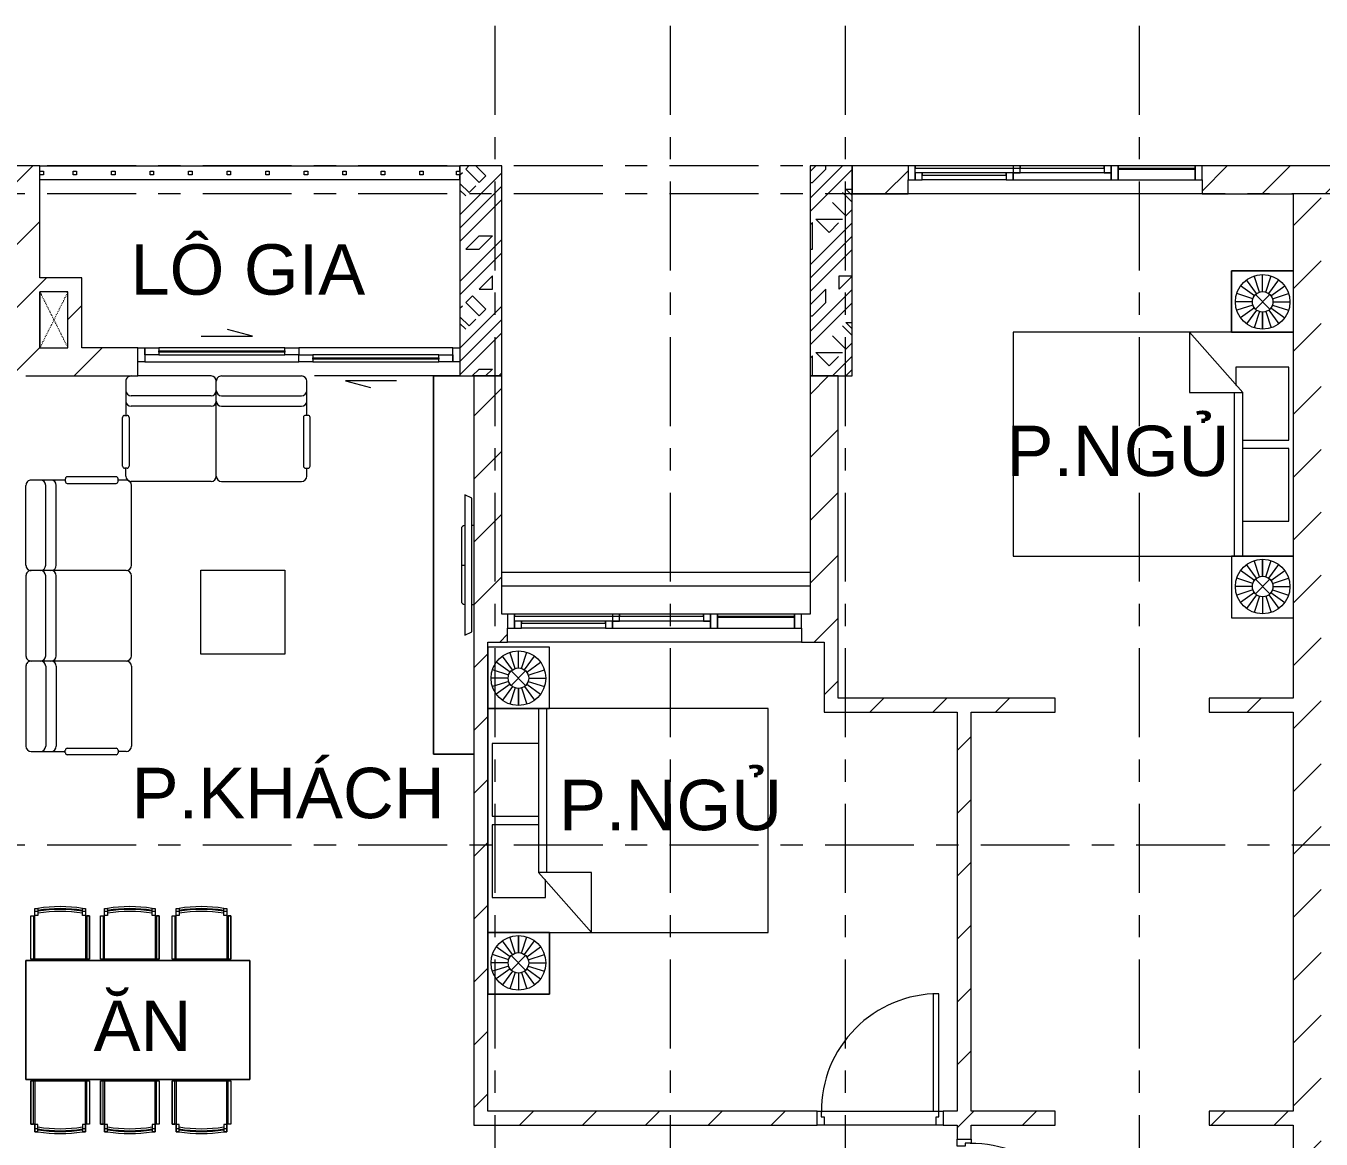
# Model space of a CAD drawing. Header units: millimetres. Extents: x -20144 to 117583, y -11426 to 48263.
# Drawn here: x 20100 to 29350, y 35650 to 43600 of the extents above; entities that cross this region are included whole.
import ezdxf

# ---------------------------------------------------------------- set-up
doc = ezdxf.new("R2010")
doc.units = ezdxf.units.MM
doc.linetypes.add('Dash', pattern=[12.35, 3.175, -3.175, 0, -3, 0, -3])
doc.linetypes.add('Grid Line', pattern=[22.225, 12.7, -3.175, 3.175, -3.175])
for name, color, linetype, lineweight in [('A-DETL-GENF', 31, 'Continuous', 5), ('A-DETL-GENF-HDLN', 161, 'Dash', 5), ('CHU', 181, 'Continuous', 5), ('CUA', 31, 'Continuous', 9), ('HATCH-TUONG', 152, 'Continuous', 9), ('NET CAT', 3, 'Continuous', 5), ('NET THAY 2', 55, 'Continuous', 5), ('NET-CAT', 3, 'Continuous', 9), ('NET-THAY', 2, 'Continuous', 15), ('THIET BI', 44, 'Continuous', 5), ('TRUC', 225, 'Continuous', 5)]:
    doc.layers.add(name, color=color, linetype=linetype, lineweight=lineweight)
doc.styles.add('Arial', font='arial.ttf', dxfattribs={"height": 360})
pattern_1 = [(45, (95.25, 0), (-476.246, 476.246), []), (45, (190.5, 0), (-476.246, 476.246), []), (45, (0, 0), (-476.246, 476.246), []), (45, (476.25, 0), (-476.246, 476.246), []), (45, (571.5, 0), (-476.246, 476.246), []), (0, (381, 95.25), (0, 952.5), [95.25, -857.25]), (0, (476.25, 190.5), (0, 952.5), [95.25, -857.25]), (45, (381, 95.25), (0, 952.491), [134.684, -1212.342]), (45, (476.25, 95.25), (0, 952.491), [134.684, -1212.342]), (0, (381, 95.25), (0, 952.5), [95.25, -857.25]), (90, (-95.25, 95.25), (-952.5, 6e-14), [95.25, -857.25]), (90, (0, 95.25), (-952.5, 6e-14), [190.5, -762]), (45, (-95.25, 190.5), (0, 952.491), [134.684, -1212.342]), (90, (762, 381), (-952.5, 6e-14), [95.25, -857.25]), (0, (666.75, 381), (0, 952.5), [95.25, -857.25]), (45, (666.75, 381), (0, 952.491), [134.683, -1212.342]), (0, (857.25, 95.25), (0, 952.5), [95.25, -857.25]), (0, (857.25, 571.5), (0, 952.5), [95.25, -857.25]), (90, (1047.75, 666.75), (-952.5, 6e-14), [95.25, -857.25]), (45, (857.25, 571.5), (0, 952.491), [269.367, -1077.659]), (45, (952.5, 571.5), (0, 952.491), [134.683, -1212.342]), (45, (1143, 762), (0, 952.491), [134.684, -1212.342]), (0, (1143, 857.25), (0, 952.5), [95.25, -857.25]), (90, (1143, 762), (-952.5, 6e-14), [95.25, -857.25]), (0, (476.25, 762), (0, 952.5), [95.25, -857.25]), (0, (666.75, 857.25), (0, 952.5), [95.25, -857.25]), (90, (571.5, 762), (-952.5, 6e-14), [95.25, -857.25]), (90, (666.75, 762), (-952.5, 6e-14), [95.25, -857.25]), (45, (476.25, 762), (0, 952.491), [134.684, -1212.342]), (45, (666.75, 762), (0, 952.491), [134.683, -1212.342]), (135, (119, 214.8), (-952.491, 6e-14), [134.684, -1212.342]), (135, (238.1, 333.4), (-952.491, 6e-14), [134.684, -1212.342]), (135, (309.56, 404.8), (-952.491, 6e-14), [134.684, -1212.342]), (135, (333.4, 428.6), (-952.491, 6e-14), [134.683, -1212.342]), (135, (381, 476.25), (-952.491, 6e-14), [134.683, -1212.342]), (135, (404.8, 500.06), (-952.491, 6e-14), [134.684, -1212.342]), (135, (476.25, 571.5), (-952.491, 6e-14), [134.683, -1212.342]), (135, (523.9, 619.1), (-952.491, 6e-14), [134.684, -1212.342]), (45, (119, 214.8), (0, 952.491), [95.25, -1251.776]), (45, (238.1, 333.4), (0, 952.491), [67.361, -1279.665]), (45, (404.8, 500.06), (0, 952.491), [67.361, -1279.665]), (45, (309.56, 595.3), (0, 952.491), [67.361, -1279.665]), (45, (476.25, 571.5), (0, 952.491), [67.361, -1279.665]), (45, (381, 666.75), (0, 952.491), [67.361, -1279.665]), (0, (24.2, 309.5), (0, 952.5), [190.043, -762.457]), (0, (238.1, 523.9), (0, 952.5), [95.25, -857.25])]
pattern_2 = [(45, (0, 0), (-224.5064, 224.5064), [])]

# ---------------------------------------------------------------- blocks, each defined once
blk = doc.blocks.new('CUA LO GIA _LUA_1 - CUA LO GIA _LUA_ 2300-629874-MẶT BẰNG TẦNG 24')
at = {"layer": 'CUA'}
for p, q in [((-697.4, 133.9), (-332.4, 133.9)), ((-332.4, 133.9), (-511.1, 181.8)), ((-1150, -100), (-1150, 0)), ((-1150, 0), (-1100, 0)), ((-1100, -50), (-1100, 0)), ((-1100, 0), (-1000, 0)), ((-1100, 0), (-1100, -100)), ((-1000, 0), (-1000, -50)), ((-100, 0), (-1000, 0)), ((-100, -50), (-100, 0)), ((-100, 0), (0, 0)), ((0, 0), (0, -50)), ((1100, 0), (0, 0)), ((1100, -100), (1100, 0)), ((1100, 0), (1150, 0)), ((1150, 0), (1150, -100)), ((-1000, -50), (-1100, -50)), ((-1000, -30), (-1000, -20)), ((-1000, -20), (-100, -20)), ((-100, -30), (-1000, -30)), ((-1000, -50), (-100, -50)), ((-100, -20), (-100, -30)), ((0, -50), (-100, -50)), ((0, -100), (0, -50)), ((0, -50), (100, -50)), ((100, -50), (100, -100)), ((1000, -50), (100, -50)), ((100, -80), (100, -70)), ((100, -70), (1000, -70)), ((1000, -80), (100, -80)), ((1000, -100), (1000, -50)), ((1000, -50), (1100, -50)), ((1000, -70), (1000, -80)), ((1100, -50), (1100, -100)), ((-1100, -100), (-1150, -100)), ((-1100, -100), (0, -100)), ((100, -100), (0, -100)), ((100, -100), (1000, -100)), ((332.4, -183.9), (511.1, -231.8)), ((697.4, -183.9), (332.4, -183.9)), ((1100, -100), (1000, -100)), ((1150, -100), (1100, -100))]:
    blk.add_line(p, q, dxfattribs=at)
blk = doc.blocks.new('Railing - 25mm-666288-MẶT BẰNG TẦNG 24')
at = {"layer": 'NET THAY 2'}
for p, q in [((12.5, 12.5), (-12.5, 12.5)), ((-12.5, 12.5), (-12.5, -12.5)), ((12.5, -12.5), (12.5, 12.5)), ((-12.5, -12.5), (12.5, -12.5))]:
    blk.add_line(p, q, dxfattribs=at)
blk = doc.blocks.new('Railing - Railing-696068-MẶT BẰNG TẦNG 24')
at = {"extrusion": (0, 0, -1), "zscale": -1, "rotation": 90.00000000000065}
for p in [(-20213, 42550), (-20450.3, 42550), (-20725.3, 42550), (-21000.3, 42550), (-21275.3, 42550), (-21550.3, 42550), (-21825.3, 42550), (-22100.3, 42550), (-22375.3, 42550), (-22650.3, 42550), (-22925.3, 42550), (-23187.8, 42550)]:
    blk.add_blockref('Railing - 25mm-666288-MẶT BẰNG TẦNG 24', p, dxfattribs=at)
blk = doc.blocks.new('X-BAN AN 4 GHE - X-BAN AN 4 GHE 2-V31-MẶT BẰNG TẦNG 24')
at = {"layer": 'THIET BI'}
for p, q in [((165.2, 1222.7), (187, 1222.7)), ((165.2, 1168.5), (165.2, 1222.7)), ((165.2, 1222.7), (165.2, 860)), ((187, 1222.7), (165.2, 1222.7)), ((187, 1187.9), (187, 1222.7)), ((506.1, 1222.7), (527.9, 1222.7)), ((506.1, 1222.7), (506.1, 1187.9)), ((527.9, 1222.7), (506.1, 1222.7)), ((527.9, 1222.7), (527.9, 1168.5)), ((527.9, 860), (527.9, 1222.7)), ((676.8, 1222.7), (698.6, 1222.7)), ((676.8, 1168.5), (676.8, 1222.7)), ((676.8, 1222.7), (676.8, 860)), ((698.6, 1222.7), (676.8, 1222.7)), ((698.6, 1187.9), (698.6, 1222.7)), ((1017.7, 1222.7), (1039.5, 1222.7)), ((1017.7, 1222.7), (1017.7, 1187.9)), ((1039.5, 1222.7), (1017.7, 1222.7)), ((1039.5, 1222.7), (1039.5, 1168.5)), ((1039.5, 860), (1039.5, 1222.7)), ((1173.7, 1222.7), (1195.4, 1222.7)), ((1173.7, 1168.5), (1173.7, 1222.7)), ((1173.7, 1222.7), (1173.7, 860)), ((1195.4, 1222.7), (1173.7, 1222.7)), ((1195.4, 1187.9), (1195.4, 1222.7)), ((1514.6, 1222.7), (1536.3, 1222.7)), ((1514.6, 1222.7), (1514.6, 1187.9)), ((1536.3, 1222.7), (1514.6, 1222.7)), ((1536.3, 1222.7), (1536.3, 1168.5)), ((1536.3, 860), (1536.3, 1222.7)), ((136.9, 1168.5), (165.2, 1168.5)), ((136.9, 860), (136.9, 1168.5)), ((136.9, 1168.5), (155.8, 1168.5)), ((136.9, 860), (136.9, 1168.5)), ((155.8, 1168.5), (155.8, 860)), ((165.2, 1200.9), (187, 1200.9)), ((165.2, 1171.9), (187, 1171.9)), ((187, 1171.9), (187, 1187.9)), ((506.1, 1200.9), (527.9, 1200.9)), ((506.1, 1187.9), (506.1, 1171.9)), ((506.1, 1171.9), (527.9, 1171.9)), ((527.9, 1168.5), (556.2, 1168.5)), ((537.3, 1168.5), (537.3, 860)), ((556.2, 1168.5), (537.3, 1168.5)), ((556.2, 1168.5), (556.2, 860)), ((556.2, 860), (556.2, 1168.5)), ((648.5, 860), (648.5, 1168.5)), ((648.5, 1168.5), (676.8, 1168.5)), ((648.5, 1168.5), (667.4, 1168.5)), ((648.5, 860), (648.5, 1168.5)), ((667.4, 1168.5), (667.4, 860)), ((676.8, 1200.9), (698.6, 1200.9)), ((676.8, 1171.9), (698.6, 1171.9)), ((698.6, 1171.9), (698.6, 1187.9)), ((1017.7, 1200.9), (1039.5, 1200.9)), ((1017.7, 1187.9), (1017.7, 1171.9)), ((1017.7, 1171.9), (1039.5, 1171.9)), ((1039.5, 1168.5), (1067.8, 1168.5)), ((1048.9, 1168.5), (1048.9, 860)), ((1067.8, 1168.5), (1048.9, 1168.5)), ((1067.8, 1168.5), (1067.8, 860)), ((1067.8, 860), (1067.8, 1168.5)), ((1145.3, 860), (1145.3, 1168.5)), ((1145.3, 1168.5), (1173.7, 1168.5)), ((1145.3, 1168.5), (1164.2, 1168.5)), ((1145.3, 860), (1145.3, 1168.5)), ((1164.2, 1168.5), (1164.2, 860)), ((1173.7, 1200.9), (1195.4, 1200.9)), ((1173.7, 1171.9), (1195.4, 1171.9)), ((1195.4, 1171.9), (1195.4, 1187.9)), ((1514.6, 1200.9), (1536.3, 1200.9)), ((1514.6, 1187.9), (1514.6, 1171.9)), ((1514.6, 1171.9), (1536.3, 1171.9)), ((1536.3, 1168.5), (1564.7, 1168.5)), ((1545.8, 1168.5), (1545.8, 860)), ((1564.7, 1168.5), (1545.8, 1168.5)), ((1564.7, 1168.5), (1564.7, 860)), ((1564.7, 860), (1564.7, 1168.5)), ((0, 850), (1600, 850)), ((0, 0), (0, 850)), ((1600, 850), (0, 850)), ((0, 850), (0, 0)), ((556.2, 860), (136.9, 860)), ((155.8, 860), (136.9, 860)), ((165.2, 860), (527.9, 860)), ((537.3, 860), (556.2, 860)), ((1067.8, 860), (648.5, 860)), ((667.4, 860), (648.5, 860)), ((676.8, 860), (1039.5, 860)), ((1048.9, 860), (1067.8, 860)), ((1564.7, 860), (1145.3, 860)), ((1164.2, 860), (1145.3, 860)), ((1173.7, 860), (1536.3, 860)), ((1545.8, 860), (1564.7, 860)), ((1600, 850), (1600, 0)), ((1600, 0), (1600, 850)), ((1600, 0), (0, 0)), ((0, 0), (1600, 0)), ((136.9, -10), (556.2, -10)), ((136.9, -318.5), (136.9, -10)), ((155.8, -10), (136.9, -10)), ((136.9, -10), (136.9, -318.5)), ((155.8, -318.5), (155.8, -10)), ((165.2, -10), (527.9, -10)), ((165.2, -372.7), (165.2, -10)), ((527.9, -10), (527.9, -372.7)), ((537.3, -10), (556.2, -10)), ((537.3, -318.5), (537.3, -10)), ((556.2, -10), (556.2, -318.5)), ((556.2, -10), (556.2, -318.5)), ((648.5, -10), (1067.8, -10)), ((648.5, -318.5), (648.5, -10)), ((667.4, -10), (648.5, -10)), ((648.5, -10), (648.5, -318.5)), ((667.4, -318.5), (667.4, -10)), ((676.8, -10), (1039.5, -10)), ((676.8, -372.7), (676.8, -10)), ((1039.5, -10), (1039.5, -372.7)), ((1048.9, -10), (1067.8, -10)), ((1048.9, -318.5), (1048.9, -10)), ((1067.8, -10), (1067.8, -318.5)), ((1067.8, -10), (1067.8, -318.5)), ((1145.3, -10), (1564.7, -10)), ((1145.3, -318.5), (1145.3, -10)), ((1145.3, -10), (1145.3, -318.5)), ((1164.2, -10), (1145.3, -10)), ((1164.2, -318.5), (1164.2, -10)), ((1173.7, -10), (1536.3, -10)), ((1173.7, -372.7), (1173.7, -10)), ((1536.3, -10), (1536.3, -372.7)), ((1545.8, -10), (1564.7, -10)), ((1545.8, -318.5), (1545.8, -10)), ((1564.7, -10), (1564.7, -318.5)), ((1564.7, -10), (1564.7, -318.5)), ((165.2, -318.5), (136.9, -318.5)), ((136.9, -318.5), (155.8, -318.5)), ((165.2, -372.7), (165.2, -318.5)), ((165.2, -321.9), (187, -321.9)), ((165.2, -350.9), (187, -350.9)), ((187, -321.9), (187, -337.9)), ((187, -337.9), (187, -372.7)), ((506.1, -321.9), (527.9, -321.9)), ((506.1, -337.9), (506.1, -321.9)), ((506.1, -372.7), (506.1, -337.9)), ((506.1, -350.9), (527.9, -350.9)), ((527.9, -318.5), (527.9, -372.7)), ((556.2, -318.5), (527.9, -318.5)), ((556.2, -318.5), (537.3, -318.5)), ((676.8, -318.5), (648.5, -318.5)), ((648.5, -318.5), (667.4, -318.5)), ((676.8, -372.7), (676.8, -318.5)), ((676.8, -321.9), (698.6, -321.9)), ((676.8, -350.9), (698.6, -350.9)), ((698.6, -321.9), (698.6, -337.9)), ((698.6, -337.9), (698.6, -372.7)), ((1017.7, -321.9), (1039.5, -321.9)), ((1017.7, -337.9), (1017.7, -321.9)), ((1017.7, -372.7), (1017.7, -337.9)), ((1017.7, -350.9), (1039.5, -350.9)), ((1039.5, -318.5), (1039.5, -372.7)), ((1067.8, -318.5), (1039.5, -318.5)), ((1067.8, -318.5), (1048.9, -318.5)), ((1173.7, -318.5), (1145.3, -318.5)), ((1145.3, -318.5), (1164.2, -318.5)), ((1173.7, -372.7), (1173.7, -318.5)), ((1173.7, -321.9), (1195.4, -321.9)), ((1173.7, -350.9), (1195.4, -350.9)), ((1195.4, -321.9), (1195.4, -337.9)), ((1195.4, -337.9), (1195.4, -372.7)), ((1514.6, -321.9), (1536.3, -321.9)), ((1514.6, -337.9), (1514.6, -321.9)), ((1514.6, -372.7), (1514.6, -337.9)), ((1514.6, -350.9), (1536.3, -350.9)), ((1536.3, -318.5), (1536.3, -372.7)), ((1564.7, -318.5), (1536.3, -318.5)), ((1564.7, -318.5), (1545.8, -318.5)), ((187, -372.7), (165.2, -372.7)), ((187, -372.7), (165.2, -372.7)), ((527.9, -372.7), (506.1, -372.7)), ((527.9, -372.7), (506.1, -372.7)), ((698.6, -372.7), (676.8, -372.7)), ((698.6, -372.7), (676.8, -372.7)), ((1039.5, -372.7), (1017.7, -372.7)), ((1039.5, -372.7), (1017.7, -372.7)), ((1195.4, -372.7), (1173.7, -372.7)), ((1195.4, -372.7), (1173.7, -372.7)), ((1536.3, -372.7), (1514.6, -372.7)), ((1536.3, -372.7), (1514.6, -372.7))]:
    blk.add_line(p, q, dxfattribs=at)
for centre, radius, start, end in [((346.5, 221.9), 1013.4, 80.94073, 99.05927), ((346.5, 221.9), 1013.4, 80.94073, 99.05927), ((346.5, 221.9), 998.9, 80.80804, 99.19196), ((346.5, 201.8), 1013.4, 80.94073, 99.05927), ((858.1, 221.9), 1013.4, 80.94073, 99.05927), ((858.1, 221.9), 1013.4, 80.94073, 99.05927), ((858.1, 221.9), 998.9, 80.80804, 99.19196), ((858.1, 201.8), 1013.4, 80.94073, 99.05927), ((1355, 221.9), 1013.4, 80.94073, 99.05927), ((1355, 221.9), 1013.4, 80.94073, 99.05927), ((1355, 221.9), 998.9, 80.80804, 99.19196), ((1355, 201.8), 1013.4, 80.94073, 99.05927), ((346.5, 201.8), 998.9, 80.80804, 99.19196), ((858.1, 201.8), 998.9, 80.80804, 99.19196), ((1355, 201.8), 998.9, 80.80804, 99.19196), ((346.5, 648.2), 998.9, 260.80804, 279.19196), ((346.5, 648.2), 1013.4, 260.94073, 279.05927), ((346.5, 628.1), 998.9, 260.80804, 279.19196), ((858.1, 648.2), 998.9, 260.80804, 279.19196), ((858.1, 648.2), 1013.4, 260.94073, 279.05927), ((858.1, 628.1), 998.9, 260.80804, 279.19196), ((1355, 648.2), 998.9, 260.80804, 279.19196), ((1355, 648.2), 1013.4, 260.94073, 279.05927), ((1355, 628.1), 998.9, 260.80804, 279.19196), ((346.5, 628.1), 1013.4, 260.94073, 279.05927), ((346.5, 628.1), 1013.4, 260.94073, 279.05927), ((858.1, 628.1), 1013.4, 260.94073, 279.05927), ((858.1, 628.1), 1013.4, 260.94073, 279.05927), ((1355, 628.1), 1013.4, 260.94073, 279.05927), ((1355, 628.1), 1013.4, 260.94073, 279.05927)]:
    blk.add_arc(centre, radius, start, end, dxfattribs=at)
blk = doc.blocks.new('X-SOFA - X-SOFA-629876-MẶT BẰNG TẦNG 24')
at = {"layer": 'THIET BI'}
for p, q in [((-753.8, 360.8), (-753.8, 931.5)), ((-716.2, 969.2), (-658.4, 969.2)), ((-658.4, 959.8), (-658.4, 978.7)), ((-644.3, 992.8), (-295.7, 992.8)), ((-295.7, 945.7), (-644.3, 945.7)), ((-281.5, 978.7), (-281.5, 959.8)), ((-103.7, 969.2), (-281.5, 969.2)), ((-216.7, 360.8), (-216.7, 931.5)), ((-141.3, 360.8), (-141.3, 931.5)), ((-37.7, 969.2), (-103.7, 969.2)), ((0, 360.8), (0, 931.5)), ((-753.8, 285.4), (-753.8, -285.4)), ((-716.2, 323.1), (-37.7, 323.1)), ((-216.7, 285.4), (-216.7, -285.4)), ((-141.3, 285.4), (-141.3, -285.4)), ((0, -285.4), (0, 285.4)), ((-1850, 275), (-1250, 275)), ((-1850, -325), (-1850, 275)), ((-1850, -325), (-1850, 275)), ((-1850, 275), (-1250, 275)), ((-1250, 275), (-1250, -325)), ((-1250, 275), (-1250, -325)), ((-1250, -325), (-1850, -325)), ((-1250, -325), (-1850, -325)), ((-753.8, -360.8), (-753.8, -931.5)), ((-716.2, -323.1), (-103.7, -323.1)), ((-216.7, -360.8), (-216.7, -931.5)), ((-141.3, -360.8), (-141.3, -931.5)), ((-103.7, -323.1), (-37.7, -323.1)), ((0, -360.8), (0, -931.5)), ((-716.2, -969.2), (-658.4, -969.2)), ((-658.4, -959.8), (-658.4, -978.7)), ((-295.7, -945.7), (-644.3, -945.7)), ((-644.3, -992.8), (-295.7, -992.8)), ((-281.5, -978.7), (-281.5, -959.8)), ((-281.5, -969.2), (-103.7, -969.2)), ((-103.7, -969.2), (-37.7, -969.2))]:
    blk.add_line(p, q, dxfattribs=at)
for centre, radius, start, end in [((-716.2, 931.5), 37.7, 90, 180), ((-644.3, 978.7), 14.1, 90, 180), ((-644.3, 959.8), 14.1, 180, 270), ((-295.7, 978.7), 14.1, 0, 90), ((-295.7, 959.8), 14.1, 270, 0), ((-179, 931.5), 37.7, 90, 180), ((-103.7, 931.5), 37.7, 90, 180), ((-37.7, 931.5), 37.7, 0, 90), ((-716.2, 360.8), 37.7, 180, 270), ((-716.2, 285.4), 37.7, 90, 180), ((-179, 360.8), 37.7, 180, 270), ((-179, 285.4), 37.7, 90, 180), ((-103.7, 360.8), 37.7, 180, 270), ((-103.7, 285.4), 37.7, 90, 180), ((-37.7, 360.8), 37.7, 270, 0), ((-37.7, 285.4), 37.7, 360, 90), ((-716.2, -285.4), 37.7, 180, 270), ((-716.2, -360.8), 37.7, 90, 180), ((-179, -285.4), 37.7, 180, 270), ((-179, -360.8), 37.7, 90, 180), ((-103.7, -285.4), 37.7, 180, 270), ((-103.7, -360.8), 37.7, 90, 180), ((-37.7, -285.4), 37.7, 270, 0), ((-37.7, -360.8), 37.7, 360, 90), ((-716.2, -931.5), 37.7, 180, 270), ((-644.3, -959.8), 14.1, 90, 180), ((-644.3, -978.7), 14.1, 180, 270), ((-295.7, -959.8), 14.1, 0, 90), ((-295.7, -978.7), 14.1, 270, 0), ((-179, -931.5), 37.7, 180, 270), ((-103.7, -931.5), 37.7, 180, 270), ((-37.7, -931.5), 37.7, 270, 0)]:
    blk.add_arc(centre, radius, start, end, dxfattribs=at)
blk = doc.blocks.new('X-SOFA - X-SOFA-629877-MẶT BẰNG TẦNG 24')
at = {"layer": 'THIET BI'}
for p, q in [((-658.4, 636.7), (-658.4, 655.6)), ((-644.3, 669.7), (-295.7, 669.7)), ((-281.5, 655.6), (-281.5, 636.7)), ((-753.8, 37.7), (-753.8, 608.5)), ((-716.2, 646.2), (-658.4, 646.2)), ((-295.7, 622.6), (-644.3, 622.6)), ((-103.7, 646.2), (-281.5, 646.2)), ((-216.7, 37.7), (-216.7, 608.5)), ((-141.3, 37.7), (-141.3, 608.5)), ((-37.7, 646.2), (-103.7, 646.2)), ((0, 37.7), (0, 559.8)), ((-716.2, 0), (-103.7, 0)), ((-103.7, 0), (-37.7, 0)), ((-753.8, -37.7), (-753.8, -608.5)), ((-216.7, -37.7), (-216.7, -608.5)), ((-141.3, -37.7), (-141.3, -608.5)), ((0, -37.7), (0, -608.5)), ((-716.2, -646.2), (-658.4, -646.2)), ((-658.4, -636.7), (-658.4, -655.6)), ((-295.7, -622.6), (-644.3, -622.6)), ((-281.5, -655.6), (-281.5, -636.7)), ((-281.5, -646.2), (-103.7, -646.2)), ((-103.7, -646.2), (-37.7, -646.2)), ((-644.3, -669.7), (-295.7, -669.7))]:
    blk.add_line(p, q, dxfattribs=at)
for centre, radius, start, end in [((-644.3, 655.6), 14.1, 90, 180), ((-295.7, 655.6), 14.1, 0, 90), ((-716.2, 608.5), 37.7, 90, 180), ((-644.3, 636.7), 14.1, 180, 270), ((-295.7, 636.7), 14.1, 270, 0), ((-179, 608.5), 37.7, 90, 180), ((-103.7, 608.5), 37.7, 90, 180), ((-37.7, 608.5), 37.7, 360, 90), ((-716.2, 37.7), 37.7, 180, 270), ((-179, 37.7), 37.7, 180, 270), ((-103.7, 37.7), 37.7, 180, 270), ((-37.7, 37.7), 37.7, 270, 0), ((-716.2, -37.7), 37.7, 90, 180), ((-179, -37.7), 37.7, 90, 180), ((-103.7, -37.7), 37.7, 90, 180), ((-37.7, -37.7), 37.7, 360, 90), ((-716.2, -608.5), 37.7, 180, 270), ((-644.3, -636.7), 14.1, 90, 180), ((-295.7, -636.7), 14.1, 0, 90), ((-179, -608.5), 37.7, 180, 270), ((-103.7, -608.5), 37.7, 180, 270), ((-37.7, -608.5), 37.7, 270, 0), ((-644.3, -655.6), 14.1, 180, 270), ((-295.7, -655.6), 14.1, 270, 0)]:
    blk.add_arc(centre, radius, start, end, dxfattribs=at)
blk = doc.blocks.new('X-TV - X-TV-629879-MẶT BẰNG TẦNG 24')
at = {"layer": 'THIET BI'}
for p, q in [((872.5, -25), (850, -75)), ((850, -75), (1850, -75)), ((1827.5, -25), (872.5, -25)), ((1350, -100), (1350, -75)), ((1850, -75), (1827.5, -25)), ((2699.9, -10), (2699.9, -300)), ((2699.9, -300), (2699.9, -10)), ((0, -300), (0, -109.9)), ((0, -109.9), (0, -300)), ((1090, -100), (1610, -100)), ((2699.9, -300), (0, -300)), ((0, -300), (2699.9, -300))]:
    blk.add_line(p, q, dxfattribs=at)
for centre, start_param, end_param in [((1090, -25), 0.904364, 1.570796), ((1090, -75), 1.570796, 3.141593), ((1610, -75), 3.141593, 4.712389), ((1610, -25), 4.712389, 5.378821)]:
    blk.add_ellipse(centre, major_axis=(0, 25), ratio=0.9, start_param=start_param, end_param=end_param, dxfattribs=at)
blk = doc.blocks.new('CUA PHONG NGU - Type 1-368226-MẶT BẰNG TẦNG 24')
at = {"layer": 'CUA', "lineweight": 5}
for p, q in [((-348.5, -52.3), (-348.5, 47.7)), ((-348.5, 47.7), (-298.5, 47.7)), ((-298.5, 47.7), (-298.5, -11.3)), ((501.5, 47.7), (551.5, 47.7)), ((501.5, -11.3), (501.5, 47.7)), ((551.5, 47.7), (551.5, -52.3)), ((-318.5, -52.3), (-348.5, -52.3)), ((-318.5, -11.3), (-318.5, -52.3)), ((-298.5, -11.3), (-318.5, -11.3)), ((521.5, -11.3), (501.5, -11.3)), ((521.5, -52.3), (521.5, -11.3)), ((551.5, -52.3), (521.5, -52.3))]:
    blk.add_line(p, q, dxfattribs=at)
at = {"layer": 'CUA'}
for p, q in [((-277.5, -52.3), (-317.5, -52.3)), ((-317.5, -52.3), (-317.5, -890.3)), ((-277.5, -890.3), (-277.5, -52.3)), ((-317.5, -890.3), (-277.5, -890.3))]:
    blk.add_line(p, q, dxfattribs=at)
at = {"layer": 'CUA', "lineweight": 5}
blk.add_arc((-317.5, -52.3), 838, 270, 0.5, dxfattribs=at)
blk = doc.blocks.new('X-PHONG NGU 2 - X-PHONG NGU 2_Recovery_-378306-MẶT BẰNG TẦNG 24')
at = {"layer": 'CUA'}
for p, q in [((-1000, 0), (-1050, 0)), ((-1050, 0), (-1050, -100)), ((-450, 0), (-1000, 0)), ((-1000, 0), (-1000, -75)), ((-1000, -100), (-1000, 0)), ((-450, -75), (-450, 0)), ((-400, 0), (-450, 0)), ((-450, 0), (-450, -100)), ((300, 0), (-400, 0)), ((-400, 0), (-400, -50)), ((-400, -100), (-400, 0)), ((300, -50), (300, 0)), ((350, 0), (300, 0)), ((300, 0), (300, -50)), ((350, -50), (350, 0)), ((350, 0), (950, 0)), ((1000, 0), (950, 0)), ((950, 0), (950, -50)), ((1050, 0), (1000, 0)), ((1000, 0), (1000, -100)), ((1000, -50), (1000, 0)), ((1050, -100), (1050, 0)), ((-1000, -75), (-450, -75)), ((-450, -85), (-1000, -85)), ((-1000, -85), (-1000, -100)), ((-450, -100), (-450, -85)), ((-400, -50), (300, -50)), ((-350, -50), (-400, -50)), ((-400, -50), (-400, -100)), ((-350, -100), (-350, -50)), ((250, -85), (-350, -85)), ((-350, -85), (-350, -100)), ((300, -50), (250, -50)), ((250, -50), (250, -100)), ((1000, -85), (250, -85)), ((250, -85), (250, -100)), ((250, -100), (250, -85)), ((300, -50), (350, -50)), ((300, -100), (300, -50)), ((950, -35), (350, -35)), ((350, -35), (350, -50)), ((350, -50), (950, -50)), ((950, -50), (950, -35)), ((950, -50), (1000, -50)), ((1000, -100), (1000, -85)), ((-1050, -100), (-1000, -100)), ((-1000, -100), (-450, -100)), ((-450, -100), (-400, -100)), ((-400, -100), (-350, -100)), ((-350, -100), (250, -100)), ((250, -100), (1000, -100)), ((250, -100), (300, -100)), ((1000, -100), (1050, -100))]:
    blk.add_line(p, q, dxfattribs=at)
blk = doc.blocks.new('X-GIUONG - X-GIUONG-V34-MẶT BẰNG TẦNG 24')
at = {"layer": 'THIET BI'}
for p, q in [((-1239, -0.1), (-1239, -439)), ((-1239, -439), (-1239, -0.1)), ((-1059.6, -158.2), (-1131.2, -59.5)), ((-1039.2, -147.8), (-1076.9, -31.8)), ((-1016.6, -144.2), (-1016.6, -22.2)), ((-993.9, -147.8), (-956.3, -31.8)), ((-973.5, -158.2), (-901.9, -59.5)), ((-800, -439), (-800, -0.1)), ((-800, -0.1), (-800, -2000)), ((-800, -0.1), (-800, -439)), ((-800, -0.1), (-800, -2000)), ((-550, -30), (-550, -410)), ((-30, -30), (-550, -30)), ((-30, -360), (-30, -30)), ((30, -30), (30, -360)), ((550, -30), (30, -30)), ((550, -360), (550, -30)), ((800, -0.1), (800, -439)), ((800, -2000), (800, -0.1)), ((800, -0.1), (800, -439)), ((800, -2000), (800, -0.1)), ((973.5, -158.2), (901.9, -59.5)), ((993.9, -147.8), (956.3, -31.8)), ((1016.6, -144.2), (1016.6, -22.2)), ((1039.2, -147.8), (1076.9, -31.8)), ((1059.6, -158.2), (1131.2, -59.5)), ((1239, -439), (1239, -0.1)), ((1239, -439), (1239, -0.1)), ((-1086.1, -194.8), (-1202.1, -157.1)), ((-1075.8, -174.4), (-1174.4, -102.7)), ((-1068.3, -269.1), (-964.8, -165.6)), ((-1068.3, -165.6), (-964.8, -269.1)), ((-957.4, -174.4), (-858.7, -102.7)), ((-947, -194.8), (-831, -157.1)), ((947, -194.8), (831, -157.1)), ((957.4, -174.4), (858.7, -102.7)), ((1068.3, -269.1), (964.8, -165.6)), ((1068.3, -165.6), (964.8, -269.1)), ((1075.8, -174.4), (1174.4, -102.7)), ((1086.1, -194.8), (1202.1, -157.1)), ((-1089.7, -217.4), (-1211.7, -217.4)), ((-1086.1, -240), (-1202.1, -277.7)), ((-1075.8, -260.4), (-1174.4, -332.1)), ((-1059.6, -276.6), (-1131.2, -375.2)), ((-973.5, -276.6), (-901.9, -375.2)), ((-957.4, -260.4), (-858.7, -332.1)), ((-947, -240), (-831, -277.7)), ((-943.4, -217.4), (-821.4, -217.4)), ((-821.4, -217.4), (-943.4, -217.4)), ((943.4, -217.4), (821.4, -217.4)), ((821.4, -217.4), (943.4, -217.4)), ((947, -240), (831, -277.7)), ((957.4, -260.4), (858.7, -332.1)), ((973.5, -276.6), (901.9, -375.2)), ((1059.6, -276.6), (1131.2, -375.2)), ((1075.8, -260.4), (1174.4, -332.1)), ((1086.1, -240), (1202.1, -277.7)), ((1089.7, -217.4), (1211.7, -217.4)), ((-1039.2, -287), (-1076.9, -402.9)), ((-1016.6, -290.5), (-1016.6, -412.5)), ((-993.9, -287), (-956.3, -402.9)), ((-370, -360), (-800, -740)), ((-370, -740), (-370, -360)), ((800, -360), (-370, -360)), ((993.9, -287), (956.3, -402.9)), ((1016.6, -290.5), (1016.6, -412.5)), ((1039.2, -287), (1076.9, -402.9)), ((-1239, -439), (-800, -439)), ((-800, -439), (-1239, -439)), ((-550, -410), (-420, -410)), ((-370, -420), (800, -420)), ((800, -439), (1239, -439)), ((800, -439), (1239, -439)), ((-800, -740), (-370, -740)), ((-800, -2000), (800, -2000)), ((-800, -2000), (800, -2000))]:
    blk.add_line(p, q, dxfattribs=at)
for centre, radius in [((-1016.6, -217.4), 195.1), ((1016.6, -217.4), 195.1), ((-1016.6, -217.4), 73.2), ((1016.6, -217.4), 73.2)]:
    blk.add_circle(centre, radius, dxfattribs=at)
blk = doc.blocks.new('X-GIUONG - X-GIUONG-V2-MẶT BẰNG TẦNG 24')
at = {"layer": 'THIET BI'}
for p, q in [((-800, 0), (-1239, 0)), ((-1239, 0), (-1239, -439)), ((-1239, 0), (-800, 0)), ((-1239, -439), (-1239, 0)), ((-1059.6, -158.2), (-1131.2, -59.5)), ((-1039.2, -147.8), (-1076.9, -31.8)), ((-1016.6, -144.2), (-1016.6, -22.2)), ((-993.9, -147.8), (-956.3, -31.8)), ((-973.5, -158.2), (-901.9, -59.5)), ((-800, -439), (-800, 0)), ((800, 0), (-800, 0)), ((-800, 0), (-800, -2000)), ((800, 0), (-800, 0)), ((-800, 0), (-800, -439)), ((-800, 0), (-800, -2000)), ((-550, -30), (-550, -410)), ((-30, -30), (-550, -30)), ((-30, -360), (-30, -30)), ((30, -30), (30, -360)), ((550, -30), (30, -30)), ((550, -360), (550, -30)), ((1239, 0), (800, 0)), ((800, 0), (800, -439)), ((800, -2000), (800, 0)), ((1239, 0), (800, 0)), ((800, 0), (800, -439)), ((800, -2000), (800, 0)), ((973.5, -158.2), (901.9, -59.5)), ((993.9, -147.8), (956.3, -31.8)), ((1016.6, -144.2), (1016.6, -22.2)), ((1039.2, -147.8), (1076.9, -31.8)), ((1059.6, -158.2), (1131.2, -59.5)), ((1239, -439), (1239, 0)), ((1239, -439), (1239, 0)), ((-1086.1, -194.8), (-1202.1, -157.1)), ((-1075.8, -174.4), (-1174.4, -102.7)), ((-1068.3, -269.1), (-964.8, -165.6)), ((-1068.3, -165.6), (-964.8, -269.1)), ((-957.4, -174.4), (-858.7, -102.7)), ((-947, -194.8), (-831, -157.1)), ((947, -194.8), (831, -157.1)), ((957.4, -174.4), (858.7, -102.7)), ((1068.3, -269.1), (964.8, -165.6)), ((1068.3, -165.6), (964.8, -269.1)), ((1075.8, -174.4), (1174.4, -102.7)), ((1086.1, -194.8), (1202.1, -157.1)), ((-1089.7, -217.4), (-1211.7, -217.4)), ((-1086.1, -240), (-1202.1, -277.7)), ((-1075.8, -260.4), (-1174.4, -332.1)), ((-1059.6, -276.6), (-1131.2, -375.2)), ((-973.5, -276.6), (-901.9, -375.2)), ((-957.4, -260.4), (-858.7, -332.1)), ((-947, -240), (-831, -277.7)), ((-943.4, -217.4), (-821.4, -217.4)), ((-821.4, -217.4), (-943.4, -217.4)), ((943.4, -217.4), (821.4, -217.4)), ((821.4, -217.4), (943.4, -217.4)), ((947, -240), (831, -277.7)), ((957.4, -260.4), (858.7, -332.1)), ((973.5, -276.6), (901.9, -375.2)), ((1059.6, -276.6), (1131.2, -375.2)), ((1075.8, -260.4), (1174.4, -332.1)), ((1086.1, -240), (1202.1, -277.7)), ((1089.7, -217.4), (1211.7, -217.4)), ((-1039.2, -287), (-1076.9, -402.9)), ((-1016.6, -290.5), (-1016.6, -412.5)), ((-993.9, -287), (-956.3, -402.9)), ((-370, -360), (-800, -740)), ((-370, -740), (-370, -360)), ((800, -360), (-370, -360)), ((993.9, -287), (956.3, -402.9)), ((1016.6, -290.5), (1016.6, -412.5)), ((1039.2, -287), (1076.9, -402.9)), ((-1239, -439), (-800, -439)), ((-800, -439), (-1239, -439)), ((-550, -410), (-420, -410)), ((-370, -420), (800, -420)), ((800, -439), (1239, -439)), ((800, -439), (1239, -439)), ((-800, -740), (-370, -740)), ((-800, -2000), (800, -2000)), ((-800, -2000), (800, -2000))]:
    blk.add_line(p, q, dxfattribs=at)
for centre, radius in [((-1016.6, -217.4), 195.1), ((1016.6, -217.4), 195.1), ((-1016.6, -217.4), 73.2), ((1016.6, -217.4), 73.2)]:
    blk.add_circle(centre, radius, dxfattribs=at)
blk = doc.blocks.new('Family2 - Family1 2-690398-MẶT BẰNG TẦNG 24')
at = {"layer": 'A-DETL-GENF'}
for p, q in [((200, 400), (0, 400)), ((0, 400), (0, 0)), ((200, 0), (200, 400)), ((0, 0), (200, 0))]:
    blk.add_line(p, q, dxfattribs=at)
at = {"layer": 'A-DETL-GENF-HDLN'}
for p, q in [((0, 400), (200, 0.8)), ((0, 0), (200, 399.2))]:
    blk.add_line(p, q, dxfattribs=at)

msp = doc.modelspace()

# ---------------------------------------------------------------- hatches: boundary and pattern name
at = {"layer": 'HATCH-TUONG', "lineweight": 5}
h = msp.add_hatch(dxfattribs=at)
h.set_pattern_fill('FP_2', color=256, style=0, pattern_type=2)
h.set_pattern_definition(pattern_2)
h.paths.add_polyline_path([(20200.4, 42399.9), (20200.4, 42599.9), (19600.4, 42599.9), (19600.4, 42399.9), (20000.4, 42399.9)], flags=0)
h.paths.add_polyline_path([(17500.4, 42399.9), (17500.4, 42599.9), (17040.5, 42599.9), (17040.5, 42399.9)], flags=0)
h = msp.add_hatch(dxfattribs=at)
h.set_pattern_fill('FP_2', color=256, style=0, pattern_type=2)
h.set_pattern_definition(pattern_2)
h.paths.add_polyline_path([(29150.4, 42399.9), (29250.4, 42399.9), (29250.4, 42599.9), (28500.5, 42599.9), (28500.5, 42399.9)], flags=0)
h.paths.add_polyline_path([(26400.5, 42399.9), (26400.5, 42599.9), (26000.5, 42599.9), (26000.5, 42399.9)], flags=0)
h = msp.add_hatch(dxfattribs=at)
h.set_pattern_fill('FP_2', color=256, style=0, pattern_type=2)
h.set_pattern_definition(pattern_2)
h.paths.add_polyline_path([(32150.5, 42399.9), (32150.5, 42599.9), (31960.5, 42599.9), (31960.5, 42399.9)], flags=0)
h.paths.add_polyline_path([(29780.7, 42399.9), (29860.5, 42399.9), (29860.5, 42599.9), (29250.4, 42599.9), (29250.4, 42399.9), (29350.4, 42399.9)], flags=0)
h = msp.add_hatch(dxfattribs=at)
h.set_pattern_fill('FP_2', color=256, style=0, pattern_type=2)
h.set_pattern_definition(pattern_2)
h.paths.add_polyline_path([(20200.4, 41099.9), (20200.4, 42399.9), (20000.4, 42399.9), (20000.4, 41099.9), (20100.4, 41099.9)], flags=0)
h = msp.add_hatch(dxfattribs=at)
h.set_pattern_fill('FP_2', color=256, style=0, pattern_type=2)
h.set_pattern_definition(pattern_2)
h.paths.add_polyline_path([(29350.4, 32999.9), (29350.4, 42399.9), (29150.4, 42399.9), (29150.5, 32999.9)], flags=0)
h = msp.add_hatch(dxfattribs=at)
h.set_pattern_fill('FP_2', color=256, style=0, pattern_type=2)
h.set_pattern_definition(pattern_2)
h.paths.add_polyline_path([(20200.5, 41699.9), (20400.4, 41699.9), (20400.4, 41799.9), (20200.4, 41799.9), (20200.4, 41699.9)], flags=0)
h = msp.add_hatch(dxfattribs=at)
h.set_pattern_fill('FP_2', color=256, style=0, pattern_type=2)
h.set_pattern_definition(pattern_2)
h.paths.add_polyline_path([(20500.4, 41299.9), (20500.4, 41799.9), (20400.4, 41799.9), (20400.5, 41299.9)], flags=0)
h = msp.add_hatch(dxfattribs=at)
h.set_pattern_fill('FP_2', color=256, style=0, pattern_type=2)
h.set_pattern_definition(pattern_2)
h.paths.add_polyline_path([(20900.4, 41099.9), (20900.4, 41299.9), (20200.4, 41299.9), (20200.5, 41099.9), (20400.5, 41099.9)], flags=0)
h = msp.add_hatch(dxfattribs=at)
h.set_pattern_fill('FP_2', color=256, style=0, pattern_type=2)
h.set_pattern_definition(pattern_2)
h.paths.add_polyline_path([(23500.4, 39299.9), (23500.4, 41100), (23300.4, 41100), (23300.4, 39299.9), (23400.4, 39299.9)], flags=0)
h = msp.add_hatch(dxfattribs=at)
h.set_pattern_fill('FP_2', color=256, style=0, pattern_type=2)
h.set_pattern_definition(pattern_2)
h.paths.add_polyline_path([(25900.4, 39399.9), (25900.4, 41099.9), (25700.4, 41099.9), (25700.4, 39399.9)], flags=0)
h = msp.add_hatch(dxfattribs=at)
h.set_pattern_fill('FP_2', color=256, style=0, pattern_type=2)
h.set_pattern_definition(pattern_2)
h.paths.add_polyline_path([(25800.5, 39199.9), (25900.4, 39199.9), (25900.4, 39399.9), (25640.4, 39399.9), (25640.4, 39199.9)], flags=0)
h.paths.add_polyline_path([(23540.4, 39199.9), (23540.4, 39399.9), (23500.4, 39399.9), (23500.4, 39299.9), (23400.4, 39299.9), (23400.4, 39199.9)], flags=0)
h = msp.add_hatch(dxfattribs=at)
h.set_pattern_fill('FP_2', color=256, style=0, pattern_type=2)
h.set_pattern_definition(pattern_2)
h.paths.add_polyline_path([(23400.4, 35749.9), (23400.4, 39299.9), (23300.4, 39299.9), (23300.4, 35749.9)], flags=0)
h = msp.add_hatch(dxfattribs=at)
h.set_pattern_fill('FP_2', color=256, style=0, pattern_type=2)
h.set_pattern_definition(pattern_2)
h.paths.add_polyline_path([(25900.5, 38799.9), (25900.5, 39199.9), (25800.5, 39199.9), (25800.5, 38799.9)], flags=0)
h = msp.add_hatch(dxfattribs=at)
h.set_pattern_fill('FP_2', color=256, style=0, pattern_type=2)
h.set_pattern_definition(pattern_2)
h.paths.add_polyline_path([(27450.4, 38699.9), (27450.4, 38799.9), (25800.5, 38799.9), (25800.5, 38699.9), (26850.4, 38699.9)], flags=0)
h = msp.add_hatch(dxfattribs=at)
h.set_pattern_fill('FP_2', color=256, style=0, pattern_type=2)
h.set_pattern_definition(pattern_2)
h.paths.add_polyline_path([(29150.4, 38699.9), (29150.4, 38799.9), (28550.5, 38799.9), (28550.5, 38699.9)], flags=0)
h = msp.add_hatch(dxfattribs=at)
h.set_pattern_fill('FP_2', color=256, style=0, pattern_type=2)
h.set_pattern_definition(pattern_2)
h.paths.add_polyline_path([(26850.4, 34649.9), (26850.4, 34749.9), (26750.4, 34749.9), (26750.4, 34649.9)], flags=0)
h.paths.add_polyline_path([(26850.4, 35649.9), (26850.4, 35749.9), (26750.4, 35749.9), (26750.4, 35649.9)], flags=0)
h.paths.add_polyline_path([(26750.4, 35849.9), (26850.4, 35849.9), (26850.4, 38699.9), (26750.4, 38699.9), (26750.4, 37739.4)], flags=0)
h = msp.add_hatch(dxfattribs=at)
h.set_pattern_fill('FP_2', color=256, style=0, pattern_type=2)
h.set_pattern_definition(pattern_2)
h.paths.add_polyline_path([(27450.4, 35749.9), (27450.4, 35849.9), (26650.4, 35849.9), (26650.4, 35749.9), (26850.4, 35749.9)], flags=0)
h.paths.add_polyline_path([(25750.4, 35749.9), (25750.4, 35849.9), (23400.4, 35849.9), (23400.4, 35749.9), (24629.7, 35749.9)], flags=0)
h = msp.add_hatch(dxfattribs=at)
h.set_pattern_fill('FP_2', color=256, style=0, pattern_type=2)
h.set_pattern_definition(pattern_2)
h.paths.add_polyline_path([(29150.4, 35749.9), (29150.4, 35849.9), (28550.5, 35849.9), (28550.5, 35749.9)], flags=0)
at = {"layer": 'NET CAT'}
h = msp.add_hatch(dxfattribs=at)
h.set_pattern_fill('FP_1', color=256, style=0, pattern_type=2)
h.set_pattern_definition(pattern_1)
h.paths.add_polyline_path([(23500.5, 41099.9), (23500.5, 42599.9), (23200.5, 42599.9), (23200.5, 41099.9)], flags=0)
h = msp.add_hatch(dxfattribs=at)
h.set_pattern_fill('FP_1', color=256, style=0, pattern_type=2)
h.set_pattern_definition(pattern_1)
h.paths.add_polyline_path([(26000.5, 41099.9), (26000.5, 42599.9), (25700.5, 42599.9), (25700.5, 41099.9)], flags=0)

# ---------------------------------------------------------------- linework, layer by layer
at = {"layer": 'NET CAT', "lineweight": 13}
for p, q in [((23200.5, 42599.9), (23200.5, 41099.9)), ((23500.5, 42599.9), (23200.5, 42599.9)), ((23500.5, 41099.9), (23500.5, 42599.9)), ((25700.5, 42599.9), (25700.5, 41099.9)), ((26000.5, 42599.9), (25700.5, 42599.9)), ((26000.5, 41099.9), (26000.5, 42599.9)), ((23200.5, 41099.9), (23500.5, 41099.9)), ((25700.5, 41099.9), (26000.5, 41099.9))]:
    msp.add_line(p, q, dxfattribs=at)
at = {"layer": 'NET-CAT', "lineweight": 15}
for p, q in [((20200.4, 42599.9), (19600.4, 42599.9)), ((20200.4, 42399.9), (20200.4, 42599.9)), ((26400.5, 42599.9), (26000.5, 42599.9)), ((26000.5, 42599.9), (26000.5, 42399.9)), ((29250.4, 42599.9), (28500.5, 42599.9)), ((29860.5, 42599.9), (29250.4, 42599.9)), ((26400.5, 42399.9), (26400.5, 42499.9)), ((28500.5, 42499.9), (28500.5, 42399.9)), ((20200.4, 41799.9), (20200.4, 42399.9)), ((26000.5, 42399.9), (26400.5, 42399.9)), ((28500.5, 42399.9), (29150.4, 42399.9)), ((29150.4, 42399.9), (29150.4, 38799.9)), ((20400.4, 41799.9), (20200.4, 41799.9)), ((20500.4, 41799.9), (20400.4, 41799.9)), ((20500.4, 41299.9), (20500.4, 41799.9)), ((20200.4, 41299.9), (20200.4, 41699.9)), ((20900.4, 41299.9), (20500.4, 41299.9)), ((20900.4, 41099.9), (20900.4, 41299.9)), ((20100.4, 41099.9), (20200.4, 41099.9)), ((20200.4, 41099.9), (20900.4, 41099.9)), ((23300.4, 41100), (23300.4, 39299.9)), ((23500.4, 41100), (23300.4, 41100)), ((23500.4, 39399.9), (23500.4, 41100)), ((25900.4, 41099.9), (25700.4, 41099.9)), ((25700.4, 41099.9), (25700.4, 39399.9)), ((25900.4, 39399.9), (25900.4, 41099.9)), ((23540.4, 39399.9), (23500.4, 39399.9)), ((25700.4, 39399.9), (25640.4, 39399.9)), ((25900.4, 39199.9), (25900.4, 39399.9)), ((23300.4, 39299.9), (23300.4, 35749.9)), ((23540.4, 39199.9), (23540.4, 39299.9)), ((25640.4, 39299.9), (25640.4, 39199.9)), ((23400.4, 35849.9), (23400.4, 39199.9)), ((23400.4, 39199.9), (23540.4, 39199.9)), ((25640.4, 39199.9), (25800.5, 39199.9)), ((25800.5, 39199.9), (25800.5, 38799.9)), ((25900.5, 38799.9), (25900.5, 39199.9)), ((25800.5, 38799.9), (25800.5, 38699.9)), ((27450.4, 38799.9), (25900.5, 38799.9)), ((27450.4, 38699.9), (27450.4, 38799.9)), ((29150.4, 38799.9), (28550.5, 38799.9)), ((28550.5, 38799.9), (28550.5, 38699.9)), ((25800.5, 38699.9), (26750.4, 38699.9)), ((26750.4, 38699.9), (26750.4, 35849.9)), ((26850.4, 38699.9), (27450.4, 38699.9)), ((26850.4, 35849.9), (26850.4, 38699.9)), ((28550.5, 38699.9), (29150.4, 38699.9)), ((29150.4, 38699.9), (29150.4, 35849.9)), ((25750.4, 35849.9), (23400.4, 35849.9)), ((25750.4, 35749.9), (25750.4, 35849.9)), ((26750.4, 35849.9), (26650.4, 35849.9)), ((26650.4, 35849.9), (26650.4, 35749.9)), ((27450.4, 35849.9), (26850.4, 35849.9)), ((27450.4, 35749.9), (27450.4, 35849.9)), ((29150.4, 35849.9), (28550.5, 35849.9)), ((28550.5, 35849.9), (28550.5, 35749.9)), ((23300.4, 35749.9), (23400.4, 35749.9)), ((23400.4, 35749.9), (25750.4, 35749.9)), ((26650.4, 35749.9), (26750.4, 35749.9)), ((26750.4, 35749.9), (26750.4, 35649.9)), ((26850.4, 35749.9), (27450.4, 35749.9)), ((26850.4, 35649.9), (26850.4, 35749.9)), ((28550.5, 35749.9), (29150.4, 35749.9)), ((29150.4, 35749.9), (29150.4, 34649.9)), ((26750.4, 35649.9), (26850.4, 35649.9))]:
    msp.add_line(p, q, dxfattribs=at)
at = {"layer": 'NET-THAY', "lineweight": 9}
for p, q in [((20200.4, 42600), (23200.3, 42600)), ((23200.3, 42562.5), (23200.3, 42600)), ((32150.5, 42599.9), (26000.5, 42599.9)), ((23200.3, 42500), (20200.4, 42500)), ((23200.3, 42500), (23200.3, 42537.5)), ((28500.5, 42399.9), (26400.5, 42399.9)), ((23010.4, 41099.9), (22161.3, 41099.9)), ((23500.5, 39699.9), (23500.5, 41099.9)), ((23500.4, 39699.9), (25700.4, 39699.9)), ((25700.4, 39599.9), (23500.4, 39599.9)), ((25640.4, 39199.9), (23540.4, 39199.9)), ((25780.4, 35849.9), (26579.4, 35849.9)), ((26600.4, 35749.9), (25800.4, 35749.9))]:
    msp.add_line(p, q, dxfattribs=at)
at = {"layer": 'TRUC', "linetype": 'Grid Line', "ltscale": 50}
for p, q in [((23450.5, 43599.9), (23450.5, -4500.1)), ((24700.5, 43599.9), (24700.5, -7167.6)), ((25950.5, 43599.9), (25950.5, -4500.1)), ((28050.5, 43599.9), (28050.5, -7167.6)), ((42000.5, 42599.9), (-11036.3, 42599.9)), ((42000.5, 42399.9), (-14407, 42399.9)), ((42000.5, 37749.9), (-12092.4, 37749.9))]:
    msp.add_line(p, q, dxfattribs=at)

# ---------------------------------------------------------------- block references
at = {"lineweight": 9}
msp.add_blockref('Railing - Railing-696068-MẶT BẰNG TẦNG 24', (0, 0), dxfattribs=at)
for name, p, rotation in [('X-PHONG NGU 2 - X-PHONG NGU 2_Recovery_-378306-MẶT BẰNG TẦNG 24', (27450.5, 42499.9), 180), ('X-GIUONG - X-GIUONG-V34-MẶT BẰNG TẦNG 24', (29150.5, 40612.5), 270), ('CUA LO GIA _LUA_1 - CUA LO GIA _LUA_ 2300-629874-MẶT BẰNG TẦNG 24', (22050.4, 41199.9), 180), ('X-SOFA - X-SOFA-629877-MẶT BẰNG TẦNG 24', (21460.2, 41099.9), 90), ('X-TV - X-TV-629879-MẶT BẰNG TẦNG 24', (23310.4, 41099.9), 270), ('X-SOFA - X-SOFA-629876-MẶT BẰNG TẦNG 24', (20100.5, 39387.2), 180), ('X-PHONG NGU 2 - X-PHONG NGU 2_Recovery_-378306-MẶT BẰNG TẦNG 24', (24590.4, 39299.9), 180), ('X-GIUONG - X-GIUONG-V2-MẶT BẰNG TẦNG 24', (23400.5, 37925), 90), ('X-BAN AN 4 GHE - X-BAN AN 4 GHE 2-V31-MẶT BẰNG TẦNG 24', (21700.5, 36925), 180), ('CUA PHONG NGU - Type 1-368226-MẶT BẰNG TẦNG 24', (26301.8, 35797.7), 180), ('CUA PHONG NGU - Type 1-368226-MẶT BẰNG TẦNG 24', (26798.1, 35098.5), 90)]:
    msp.add_blockref(name, p, dxfattribs=dict(at, rotation=rotation))
at = {"lineweight": 5}
msp.add_blockref('Family2 - Family1 2-690398-MẶT BẰNG TẦNG 24', (20200.5, 41299.9), dxfattribs=at)

# ---------------------------------------------------------------- texts
at = {"layer": 'CHU', "color": 7, "char_height": 360, "attachment_point": 3, "line_spacing_factor": 0.936439, "style": 'Arial'}
for s, insert, width in [('\\pt2540.0016,5079.9996,7620.0012,10159.9992,12700.0008,15239.9988,17780.0004,20319.9984,22860,25400.0016,27939.9996,30480.0012,33019.9992,35560.0008,38099.9988,40640.0004,43179.9984,45720,48260.0016,50799.9996,53340.0012,55879.9992,58420.0008,60959.9988,63500.0004,66039.9984,68580,71120.0016,73659.9996,76200.0012,78739.9992,81280.0008;LÔ GIA', (22523.6, 42040.5), 1644.28), ('\\pt2540.0016,5079.9996,7620.0012,10159.9992,12700.0008,15239.9988,17780.0004,20319.9984,22860,25400.0016,27939.9996,30480.0012,33019.9992,35560.0008,38099.9988,40640.0004,43179.9984,45720,48260.0016,50799.9996,53340.0012,55879.9992,58420.0008,60959.9988,63500.0004,66039.9984,68580,71120.0016,73659.9996,76200.0012,78739.9992,81280.0008;P.NGỦ', (28695.8, 40744.7), 1577.62), ('\\pt2540.0016,5079.9996,7620.0012,10159.9992,12700.0008,15239.9988,17780.0004,20319.9984,22860,25400.0016,27939.9996,30480.0012,33019.9992,35560.0008,38099.9988,40640.0004,43179.9984,45720,48260.0016,50799.9996,53340.0012,55879.9992,58420.0008,60959.9988,63500.0004,66039.9984,68580,71120.0016,73659.9996,76200.0012,78739.9992,81280.0008;P.KHÁCH', (23090.8, 38301.7), 2217.96), ('\\pt2540.0016,5079.9996,7620.0012,10159.9992,12700.0008,15239.9988,17780.0004,20319.9984,22860,25400.0016,27939.9996,30480.0012,33019.9992,35560.0008,38099.9988,40640.0004,43179.9984,45720,48260.0016,50799.9996,53340.0012,55879.9992,58420.0008,60959.9988,63500.0004,66039.9984,68580,71120.0016,73659.9996,76200.0012,78739.9992,81280.0008;P.NGỦ', (25500.6, 38215.8), 1577.62), ('\\pt2540.0016,5079.9996,7620.0012,10159.9992,12700.0008,15239.9988,17780.0004,20319.9984,22860,25400.0016,27939.9996,30480.0012,33019.9992,35560.0008,38099.9988,40640.0004,43179.9984,45720,48260.0016,50799.9996,53340.0012,55879.9992,58420.0008,60959.9988,63500.0004,66039.9984,68580,71120.0016,73659.9996,76200.0012,78739.9992,81280.0008;ĂN', (21282.7, 36639.2), 694.88)]:
    msp.add_mtext(s, dxfattribs=dict(at, insert=insert, width=width))

doc.saveas('drawing.dxf')
